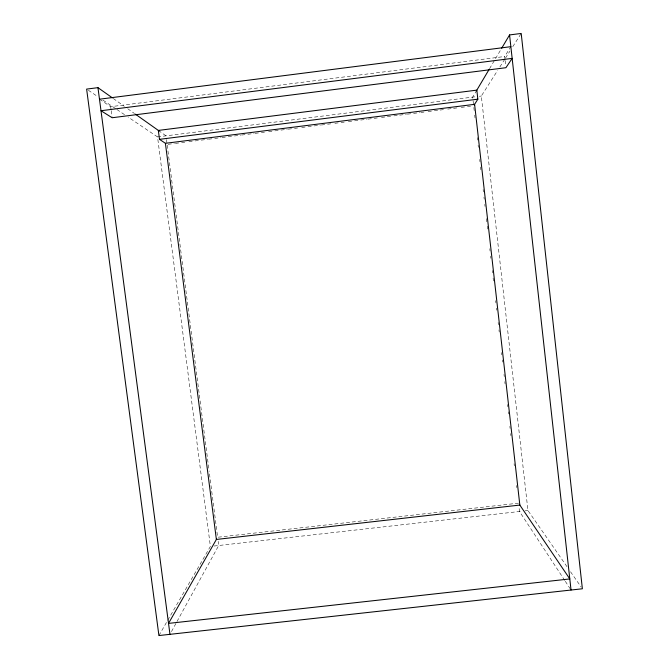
<?xml version="1.0" encoding="UTF-8"?>
<svg xmlns="http://www.w3.org/2000/svg" width="669" height="669" viewBox="0 0 669 669"><rect width="100%" height="100%" fill="white"/><g stroke="black" fill="none" stroke-linecap="round" stroke-linejoin="round"><path stroke-width="0.5" stroke-dasharray="3.35 2.51" d="M171.473 631.586L176.499 622.429M177.001 621.509L218.696 545.511L218.161 541.372M158.921 635.55L167.242 621.15M167.76 620.247L210.384 546.448L157.533 136.919L128.13 117.092M476.821 90.139L472.682 97.13L473.552 104.857M489.541 68.698L501.131 49.155M505.02 59.558L504.677 56.505L510.857 46.671M566.994 566.668L527.958 510.531L481.32 96.035L497.611 70.471M499.86 66.95L504.911 59.014M505.471 58.128L509.97 51.078M512.772 46.671L521.201 33.45M99.48 99.204L110.694 106.697L504.677 56.505M157.533 136.919L475.559 96.762M479.405 96.277L481.32 96.035M168.145 144.312L174.358 143.534M175.395 143.4L180.571 142.748M181.608 142.614L184.719 142.229M188.859 141.703L194.035 141.05M195.072 140.925L200.248 140.264M201.285 140.139L207.499 139.353M208.536 139.227L213.712 138.575M214.749 138.441L220.962 137.655M221.999 137.53L227.176 136.877M228.213 136.744L233.389 136.091M234.426 135.966L240.639 135.18M241.676 135.046L246.853 134.394M247.89 134.268L254.103 133.482M255.14 133.357L260.316 132.705M261.353 132.571L264.464 132.178M268.603 131.659L273.78 131.007M274.817 130.873L279.993 130.221M281.03 130.087L287.244 129.309M288.28 129.176L293.457 128.523M294.494 128.398L297.605 128.005M301.744 127.478L306.92 126.826M307.957 126.7L313.134 126.048M314.171 125.914L320.384 125.136M321.421 125.003L326.597 124.35M327.634 124.217L330.745 123.832M334.885 123.305L340.061 122.653M341.098 122.527L344.209 122.134M348.348 121.607L353.525 120.955M354.562 120.83L359.738 120.177M360.775 120.044L366.988 119.258M368.025 119.132L373.202 118.48M374.239 118.346L377.349 117.953M381.489 117.435L392.879 115.996M393.916 115.871L406.342 114.307M407.379 114.173L412.556 113.521M413.593 113.387L419.806 112.609M420.843 112.476L423.954 112.083M428.093 111.564L433.269 110.912M434.306 110.778L443.631 109.607M447.77 109.08L457.094 107.91M461.234 107.391L466.41 106.739M467.447 106.605L470.558 106.212M518.534 503.147L217.634 537.257L209.104 470.926M214.08 546.029L521.36 511.275M525.132 510.848L527.958 510.531M88.358 90.273L97.866 96.687M103.059 100.183L116.03 108.93M116.891 109.515L124.677 114.759M113.27 98.494L124.325 106.329M127.729 108.738L134.536 113.554M158.344 130.422L166.004 135.849L166.405 138.951M570.54 571.769L581.185 587.081M564.736 580.433L519.479 511.492L518.893 506.299M565.305 581.302L570.465 589.155M110.694 106.697L111.087 109.716M111.221 110.72L112.141 117.744M166.497 139.67L166.991 143.492M167.2 145.156L208.979 469.989M473.853 107.517L474.204 110.628M474.714 115.16L475.023 117.895M477.256 137.63L477.532 140.055M478.118 145.24L478.352 147.322M479.715 159.439L479.991 161.839M480.576 167.033L480.894 169.826M483.118 189.553L483.386 191.928M483.971 197.112L484.205 199.186M484.791 204.38L485.025 206.453M486.405 218.629L486.756 221.748M487.249 226.164L487.576 229.015M489.808 248.751L490.068 251.059M490.653 256.244L490.887 258.318M492.267 270.56L492.526 272.843M493.112 278.028L493.438 280.947M495.67 300.674L495.921 302.932M496.507 308.116L496.741 310.19M498.129 322.483L498.388 324.716M498.974 329.901L499.208 331.975M501.533 352.596L501.783 354.796M502.369 359.989L502.603 362.063M504 374.406L504.242 376.588M504.819 381.681L505.062 383.847M507.395 404.528L507.637 406.668M508.223 411.795L508.465 413.927M509.862 426.337L510.104 428.453M510.681 433.604L510.924 435.72M514.085 463.717L514.319 465.8M516.543 485.51L516.786 487.609M505.128 60.578L505.697 65.679"/><path stroke-width="1" d="M216.597 539.072L168.529 623.399L569.804 578.936L519.704 504.869M476.37 90.909L489.014 69.584M501.658 48.268L509.561 34.939L521.201 33.45L582.373 588.779L158.921 635.55L86.627 89.102L97.958 87.656L112.417 97.891M474.187 104.991L477.842 99.179L476.821 90.139L158.344 130.422L159.49 139.344L165.419 143.308L474.597 104.331L519.838 505.07L216.38 539.448L165.402 143.3M99.48 99.204L510.857 46.671M159.49 139.344L477.842 99.179M135.389 114.165L159.205 131.032M97.958 87.656L169.968 634.329M509.561 34.939L571.033 590.033M512.161 58.387L505.923 67.711L112.141 117.744L101.002 110.736L512.161 58.387"/></g></svg>
